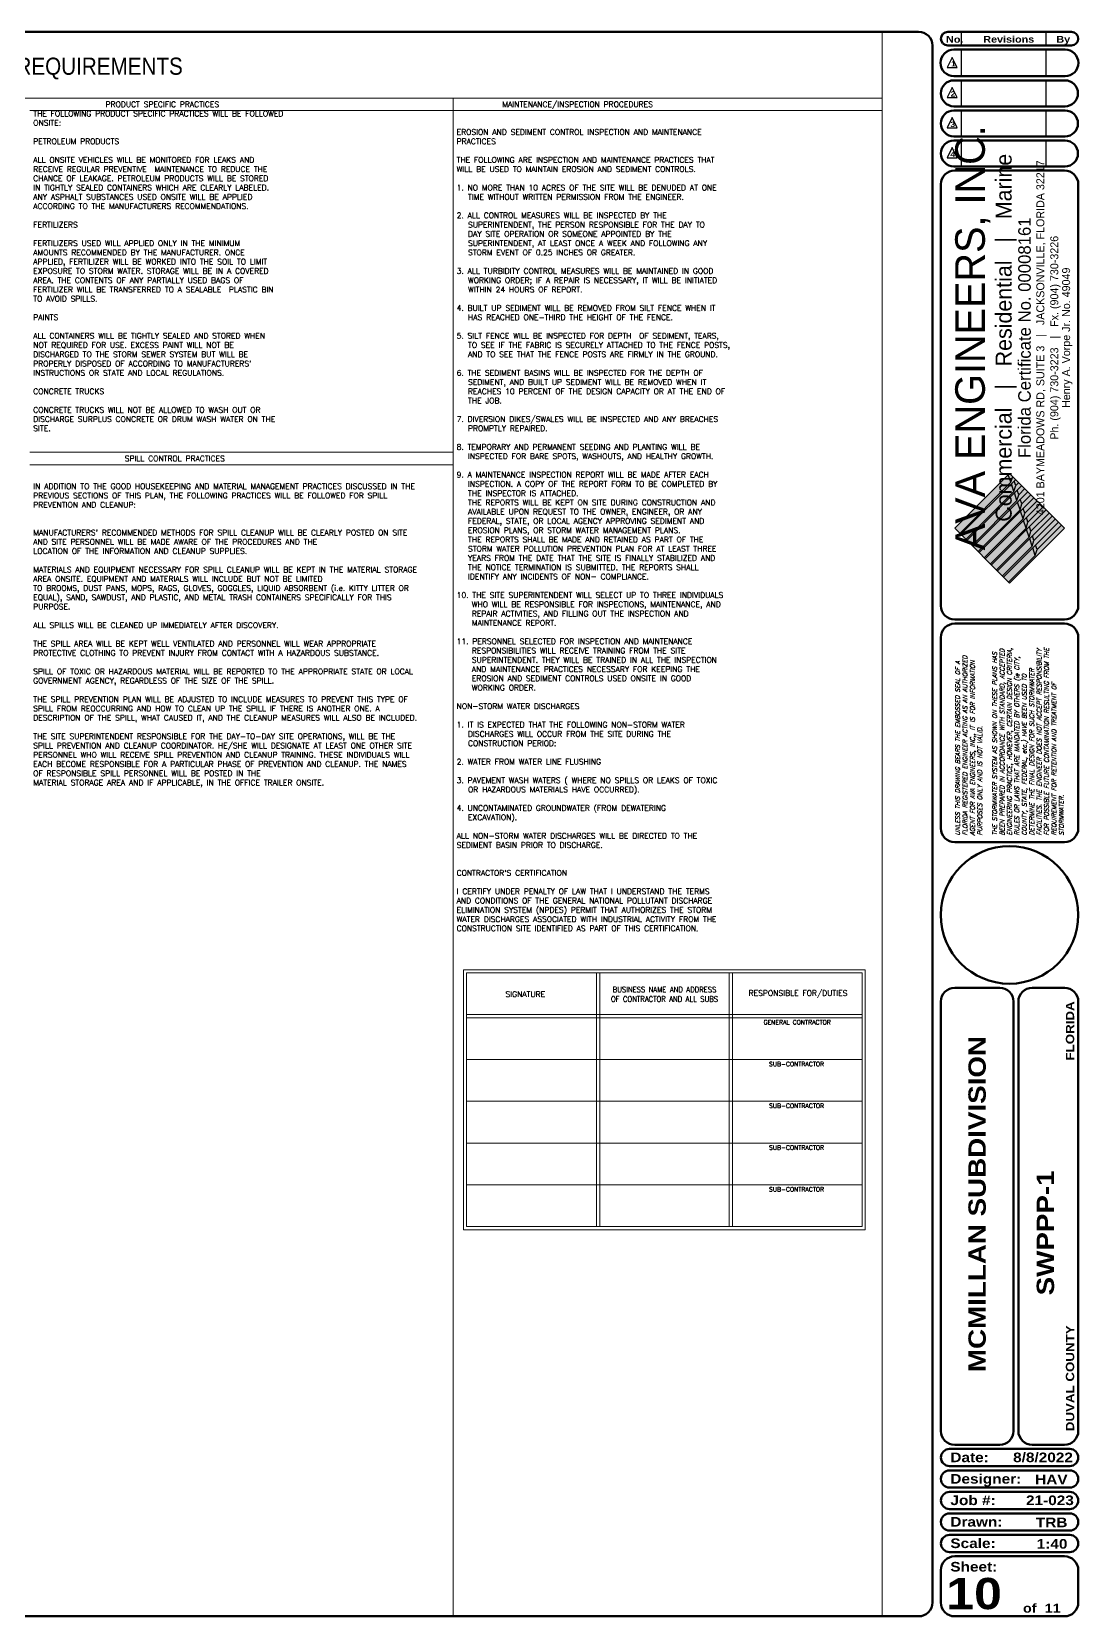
# Paper-space layout 'SWPPP-1' of a CAD drawing. Header units: feet, sheet in inches. Extents: x -1.1 to 33.8, y 0.1 to 22.9.
# Drawn here: x 18.73 to 33.81, y 0.13 to 22.95 of the extents above; entities that cross this region are included whole.
import ezdxf
from ezdxf.enums import TextEntityAlignment as Align

# ---------------------------------------------------------------- set-up
doc = ezdxf.new("R2010")
doc.units = ezdxf.units.FT
doc.header["$MEASUREMENT"] = 0
doc.layers.add('Border', color=118, linetype='Continuous', lineweight=70)
doc.layers.add('TBLK', color=7, linetype='Continuous')
doc.styles.add('AVA LOGO', font='')
doc.styles.add('L30', font='simplex.shx', dxfattribs={"oblique": 15, "height": 6})
doc.styles.add('PREVENT', font='SIMPLEX.shx', dxfattribs={"height": 0.08})
doc.styles.add('ROMAND', font='ariblk.ttf')
doc.styles.add('TB-LD', font='tb-ld.shx')
doc.styles.get('AVA LOGO').set_extended_font_data('Agency FB')

# ---------------------------------------------------------------- blocks, each defined once
blk = doc.blocks.new('A$Ca8f96253')
h = blk.add_hatch(color=8)
h.paths.add_polyline_path([(34.662, 4.305), (34.618, 4.348), (34.289, 4.019), (34.311, 3.953)])
h.paths.add_polyline_path([(34.245, 4.151), (34.267, 4.085), (34.574, 4.392), (34.53, 4.436)])
h.paths.add_polyline_path([(34.486, 4.48), (34.443, 4.524), (34.201, 4.283), (34.223, 4.217)])
h.paths.add_polyline_path([(34.399, 4.568), (34.355, 4.612), (34.157, 4.414), (34.179, 4.348)])
h.paths.add_polyline_path([(34.311, 4.656), (34.267, 4.7), (34.113, 4.546), (34.135, 4.48)])
h.paths.add_polyline_path([(34.223, 4.743), (34.179, 4.787), (34.07, 4.678), (34.091, 4.612)])
h.paths.add_polyline_path([(34.135, 4.831), (34.091, 4.875), (34.026, 4.809), (34.048, 4.743)])
h.paths.add_polyline_path([(34.004, 4.963), (33.982, 4.941), (34.004, 4.875), (34.048, 4.919)])
h.paths.add_polyline_path([(33.828, 3.558), (33.901, 3.485), (34.285, 3.869), (34.249, 3.979)])
h.paths.add_polyline_path([(33.74, 3.646), (33.813, 3.573), (34.241, 4.001), (34.205, 4.11)])
h.paths.add_polyline_path([(34.197, 4.132), (34.161, 4.242), (33.653, 3.734), (33.726, 3.661)])
h.paths.add_polyline_path([(34.153, 4.264), (34.117, 4.374), (33.565, 3.822), (33.638, 3.749)])
h.paths.add_polyline_path([(34.11, 4.396), (34.073, 4.505), (33.477, 3.91), (33.55, 3.836)])
h.paths.add_polyline_path([(33.389, 3.997), (33.462, 3.924), (34.066, 4.527), (34.029, 4.637)])
h.paths.add_polyline_path([(33.301, 4.085), (33.375, 4.012), (34.022, 4.659), (33.985, 4.769)])
h.paths.add_polyline_path([(33.978, 4.791), (33.941, 4.901), (33.214, 4.173), (33.287, 4.1)])
h.paths.add_polyline_path([(33.126, 4.261), (33.199, 4.187), (33.934, 4.922), (33.897, 5.032)])
h = blk.add_hatch(color=9)
h.paths.add_polyline_path([(34.285, 3.869), (34.311, 3.953), (34.289, 4.019), (34.249, 3.979)])
h.paths.add_polyline_path([(34.245, 4.151), (34.205, 4.11), (34.241, 4.001), (34.267, 4.085)])
h.paths.add_polyline_path([(34.201, 4.283), (34.161, 4.242), (34.197, 4.132), (34.223, 4.217)])
h.paths.add_polyline_path([(34.179, 4.348), (34.157, 4.414), (34.117, 4.374), (34.153, 4.264)])
h.paths.add_polyline_path([(34.113, 4.546), (34.073, 4.505), (34.11, 4.396), (34.135, 4.48)])
h.paths.add_polyline_path([(34.066, 4.527), (34.091, 4.612), (34.07, 4.678), (34.029, 4.637)])
h.paths.add_polyline_path([(34.026, 4.809), (33.985, 4.769), (34.022, 4.659), (34.048, 4.743)])
h.paths.add_polyline_path([(34.004, 4.875), (33.982, 4.941), (33.941, 4.901), (33.978, 4.791)])
h.paths.add_polyline_path([(33.96, 5.007), (33.916, 5.051), (33.897, 5.032), (33.934, 4.922)])
h = blk.add_hatch(color=255)
h.paths.add_polyline_path([(34.311, 3.953), (34.285, 3.869), (33.901, 3.485), (33.916, 3.471), (34.706, 4.261), (34.662, 4.305)])
h.paths.add_polyline_path([(34.618, 4.348), (34.574, 4.392), (34.267, 4.085), (34.241, 4.001), (33.813, 3.573), (33.828, 3.558)])
h.paths.add_polyline_path([(34.197, 4.132), (33.726, 3.661), (33.74, 3.646), (34.53, 4.436), (34.486, 4.48), (34.223, 4.217)])
h.paths.add_polyline_path([(34.179, 4.348), (34.153, 4.264), (33.638, 3.749), (33.653, 3.734), (34.443, 4.524), (34.399, 4.568)])
h.paths.add_polyline_path([(34.11, 4.396), (33.55, 3.836), (33.565, 3.822), (34.355, 4.612), (34.311, 4.656), (34.135, 4.48)])
h.paths.add_polyline_path([(34.066, 4.527), (33.462, 3.924), (33.477, 3.91), (34.267, 4.7), (34.223, 4.743), (34.091, 4.612)])
h.paths.add_polyline_path([(34.048, 4.743), (34.022, 4.659), (33.375, 4.012), (33.389, 3.997), (34.179, 4.787), (34.135, 4.831)])
h.paths.add_polyline_path([(34.091, 4.875), (34.048, 4.919), (34.004, 4.875), (33.978, 4.791), (33.287, 4.1), (33.301, 4.085)])
h.paths.add_polyline_path([(33.934, 4.922), (33.199, 4.187), (33.214, 4.173), (34.004, 4.963), (33.96, 5.007)])
for p, q in [((33.224, 11.213), (33.224, 11.41)), ((34.442, 11.213), (34.442, 11.41)), ((33.088, 11.041), (33.015, 10.895)), ((33.16, 10.895), (33.088, 11.041)), ((33.224, 10.77), (33.224, 11.154)), ((34.442, 10.77), (34.442, 11.154)), ((33.015, 10.895), (33.16, 10.895)), ((33.088, 10.608), (33.015, 10.462)), ((33.16, 10.462), (33.088, 10.608)), ((33.224, 10.337), (33.224, 10.711)), ((34.442, 10.337), (34.442, 10.711)), ((33.015, 10.462), (33.16, 10.462)), ((33.224, 9.904), (33.224, 10.278)), ((34.442, 9.904), (34.442, 10.278)), ((33.088, 10.175), (33.015, 10.029)), ((33.16, 10.029), (33.088, 10.175)), ((33.015, 10.029), (33.16, 10.029)), ((33.224, 9.472), (33.224, 9.845)), ((34.442, 9.472), (34.442, 9.844)), ((33.088, 9.742), (33.015, 9.596)), ((33.015, 9.596), (33.16, 9.596)), ((33.16, 9.596), (33.088, 9.742)), ((33.126, 4.261), (33.916, 5.051)), ((33.934, 4.922), (33.897, 5.032)), ((34.706, 4.261), (33.916, 5.051)), ((33.214, 4.173), (34.004, 4.963)), ((33.301, 4.085), (34.091, 4.875)), ((33.978, 4.791), (33.941, 4.901)), ((34.004, 4.875), (33.982, 4.941)), ((34.048, 4.743), (34.026, 4.809)), ((33.389, 3.997), (34.179, 4.787)), ((33.477, 3.91), (34.267, 4.7)), ((33.565, 3.822), (34.355, 4.612)), ((34.022, 4.659), (33.985, 4.769)), ((34.066, 4.527), (34.029, 4.637)), ((34.091, 4.612), (34.07, 4.678)), ((33.653, 3.734), (34.443, 4.524)), ((33.74, 3.646), (34.53, 4.436)), ((33.828, 3.558), (34.618, 4.348)), ((34.11, 4.396), (34.073, 4.505)), ((34.135, 4.48), (34.113, 4.546)), ((34.153, 4.264), (34.117, 4.374)), ((34.179, 4.348), (34.157, 4.414)), ((33.916, 3.471), (33.126, 4.261)), ((33.916, 3.471), (34.706, 4.261)), ((34.197, 4.132), (34.161, 4.242)), ((34.223, 4.217), (34.201, 4.283)), ((34.241, 4.001), (34.205, 4.11)), ((34.267, 4.085), (34.245, 4.151)), ((34.285, 3.869), (34.249, 3.979)), ((34.311, 3.953), (34.289, 4.019))]:
    blk.add_line(p, q)
for points in [[(33.199, 4.187), (33.934, 4.922), (33.96, 5.007)], [(33.287, 4.1), (33.978, 4.791), (34.004, 4.875), (34.048, 4.919)], [(33.375, 4.012), (34.022, 4.659), (34.048, 4.743), (34.135, 4.831)], [(33.462, 3.924), (34.066, 4.527), (34.091, 4.612), (34.223, 4.743)], [(33.55, 3.836), (34.11, 4.396), (34.135, 4.48), (34.311, 4.656)], [(33.638, 3.749), (34.153, 4.264), (34.179, 4.348), (34.399, 4.568)], [(33.726, 3.661), (34.197, 4.132), (34.223, 4.217), (34.486, 4.48)], [(33.813, 3.573), (34.241, 4.001), (34.267, 4.085), (34.574, 4.392)], [(33.901, 3.485), (34.285, 3.869), (34.311, 3.953), (34.662, 4.305)]]:
    blk.add_lwpolyline(points)
at = {"const_width": 0.05}
blk.add_lwpolyline([(-0.025, 0, 1), (0.025, 0, 1)], format="xyb", close=True, dxfattribs=at)
at = {"layer": 'Border'}
for points in [[(32.803, 11.212), (32.803, -11.212, -0.414214), (32.605, -11.41), (1.498, -11.41, -0.414214), (1.3, -11.212), (1.3, 11.212, -0.414214), (1.498, 11.41), (32.605, 11.41, -0.414214)], [(33.025, 11.213, -1), (33.025, 11.41), (34.807, 11.41, -1), (34.807, 11.213)], [(33.113, 10.77), (34.714, 10.77, 1), (34.714, 11.154), (33.113, 11.154, 1)], [(33.113, 10.711, 1), (33.113, 10.337), (34.714, 10.337, 1), (34.714, 10.711)], [(33.113, 10.278, 1), (33.113, 9.904), (34.714, 9.904, 1), (34.714, 10.278)], [(34.714, 9.845), (33.113, 9.845, 1), (33.113, 9.472), (34.714, 9.472, 1)], [(32.926, 9.214, -0.414214), (33.124, 9.412), (34.708, 9.412, -0.414214), (34.905, 9.214), (34.905, 3.145, -0.414214), (34.708, 2.947), (33.124, 2.947, -0.414214), (32.926, 3.145)], [(33.124, -0.259, -0.414214), (32.926, -0.061), (32.926, 2.689, -0.414214), (33.124, 2.887), (34.708, 2.887, -0.414214), (34.905, 2.689), (34.905, -0.061, -0.414214), (34.708, -0.259)], [(33.971, -8.741), (33.971, -2.555, 0.414214), (33.773, -2.357), (33.124, -2.357, 0.414214), (32.926, -2.555), (32.926, -8.741, 0.414214), (33.124, -8.939), (33.773, -8.939, 0.414214)], [(34.24, -2.357, 0.414214), (34.042, -2.555), (34.042, -8.741, 0.414214), (34.24, -8.939), (34.708, -8.939, 0.414214), (34.905, -8.741), (34.905, -2.555, 0.414214), (34.708, -2.357)], [(34.781, -9.247, 1), (34.781, -8.999), (33.05, -8.999, 1), (33.05, -9.247)], [(34.781, -9.556, 1), (34.781, -9.308), (33.05, -9.308, 1), (33.05, -9.556)], [(34.781, -9.866, 1), (34.781, -9.618), (33.05, -9.618, 1), (33.05, -9.866)], [(34.781, -10.175, 1), (34.781, -9.928), (33.05, -9.928, 1), (33.05, -10.175)], [(33.05, -10.484, -1), (33.05, -10.237), (34.781, -10.237, -1), (34.781, -10.484)], [(34.905, -10.744, 0.414214), (34.708, -10.546), (33.124, -10.546, 0.414214), (32.926, -10.744), (32.926, -11.212, 0.414214), (33.124, -11.41), (34.708, -11.41, 0.414214), (34.905, -11.212)]]:
    blk.add_lwpolyline(points, format="xyb", close=True, dxfattribs=at)
blk.add_circle((33.913, -1.309), 0.99, dxfattribs=at)
at = {"style": 'ROMAND'}
for s, height, p in [('No.', 0.0972, (33, 11.253)), ('Revisions', 0.0972, (33.536, 11.254)), ('By', 0.0972, (34.589, 11.254)), ('1', 0.0777, (33.073, 10.911)), ('2', 0.0777, (33.065, 10.477)), ('3', 0.0777, (33.062, 10.039)), ('4', 0.0777, (33.062, 9.606)), ('Date:', 0.1385, (33.062, -9.19)), ('Designer:', 0.1385, (33.062, -9.499)), ('Job #:', 0.1385, (33.063, -9.808)), ('Drawn:', 0.1385, (33.062, -10.118)), ('Scale:', 0.1385, (33.062, -10.427)), ('Sheet:', 0.1385, (33.061, -10.765)), ('of', 0.1286, (34.109, -11.357)), ('11', 0.1286, (34.422, -11.357))]:
    blk.add_text(s, height=height, dxfattribs=at).set_placement(p)
at = {"style": 'AVA LOGO'}
for s, height, p in [('AVA ENGINEERS, INC.', 0.4268, (33.559, 7.004)), ('Commercial   |   Residential   |   Marine', 0.23047, (33.945, 7.004)), ('4201 BAYMEADOWS RD, SUITE 3   |   JACKSONVILLE, FLORIDA 32217', 0.11524, (34.416, 7.004)), ('Florida Certificate No. 00008161', 0.18, (34.22, 7.004)), ('Ph. (904) 730-3223   |   Fx. (904) 730-3226', 0.11524, (34.617, 7.004)), ('Henry A. Vorpe Jr. No. 49049', 0.11524, (34.787, 7.004))]:
    blk.add_text(s, height=height, rotation=90, dxfattribs=at).set_placement(p, align=Align.CENTER)
at = {"style": 'ROMAND'}
blk.add_text('FLORIDA', height=0.12, rotation=90, dxfattribs=at).set_placement((34.846, -2.553), align=Align.RIGHT)
for s, height, p in [('MCMILLAN SUBDIVISION', 0.25, (33.572, -7.893)), ('DUVAL COUNTY', 0.12, (34.846, -8.744))]:
    blk.add_text(s, height=height, rotation=90, dxfattribs=at).set_placement(p)
for s, p in [('8/8/2022', (34.828, -9.19)), ('HAV', (34.751, -9.508)), ('21-023', (34.841, -9.808)), ('TRB', (34.749, -10.127)), ('1:40', (34.749, -10.436))]:
    blk.add_text(s, height=0.1385, dxfattribs=at).set_placement(p, align=Align.RIGHT)
at = {"insert": (33.134, -0.165), "char_height": 0.065, "attachment_point": 1, "rotation": 90, "line_spacing_factor": 0.985714, "style": 'L30'}
blk.add_mtext_dynamic_manual_height_columns('UNLESS THIS DRAWING BEARS THE EMBOSSED SEAL OF A FLORIDA REGISTERED ENGINEER ACTING AS AN AUTHORIZED AGENT FOR AVA ENGINEERS, INC,, IT IS FOR INFORMATION PURPOSES ONLY AND IS NOT VALID.\\P\\PTHE STORMWATER SYSTEM AS SHOWN ON THESE PLANS HAS BEEN PREPARED IN ACCORDANCE WITH STANDARD, ACCEPTED ENGINEERING PRACTICE, HOWEVER, CERTAIN DESIGN CRITERIA, RULES OR LAWS THAT ARE MANDATED BY OTHERS (ie CITY, COUNTY, STATE, FEDERAL, etc.) HAVE BEEN USED TO DETERMINE THE FINAL DESIGN FOR SUCH STORMWATER FACILITIES. THE ENGINEER DOES NOT ACCEPT RESPONSIBILITY FOR POSSIBLE FUTURE CONTAMINATION RESULTING FROM THE REQUIREMENT FOR RETENTION AND TREATMENT OF STORMWATER.', width=2.97366, gutter_width=30, heights=[210.531], dxfattribs=at)

psp = doc.layouts.new('SWPPP-1')

# ---------------------------------------------------------------- linework, layer by layer
at = {"layer": 'TBLK', "lineweight": 0}
for p, q in [((30.985, 22.948), (30.985, 0.128)), ((0.405, 21.992), (30.985, 21.992)), ((24.805, 21.992), (24.805, 0.128)), ((18.705, 21.812), (30.985, 21.812)), ((18.705, 16.89), (24.805, 16.89)), ((18.705, 16.71), (24.805, 16.71)), ((24.953, 5.694), (24.953, 9.439)), ((24.953, 9.439), (30.741, 9.439)), ((24.998, 5.738), (24.998, 9.394)), ((24.998, 9.394), (30.696, 9.394)), ((26.871, 5.738), (26.871, 9.394)), ((26.916, 5.738), (26.916, 9.394)), ((28.784, 5.738), (28.784, 9.394)), ((28.828, 5.738), (28.828, 9.394)), ((30.696, 5.738), (30.696, 9.394)), ((30.741, 5.694), (30.741, 9.439)), ((24.998, 8.792), (30.696, 8.792)), ((25.004, 8.747), (30.696, 8.747)), ((25.004, 8.145), (30.696, 8.145)), ((25.004, 7.544), (30.696, 7.544)), ((25.004, 6.942), (30.696, 6.942)), ((25.004, 6.34), (30.696, 6.34)), ((24.998, 5.738), (30.696, 5.738)), ((24.953, 5.694), (30.741, 5.694))]:
    psp.add_line(p, q, dxfattribs=at)

# ---------------------------------------------------------------- block references
at = {"layer": 'TBLK'}
psp.add_blockref('A$Ca8f96253', (-1.093, 11.536), dxfattribs=at)

# ---------------------------------------------------------------- texts
at = {"lineweight": 0, "style": 'ROMAND'}
psp.add_text('SWPPP-1', height=0.25, rotation=90, dxfattribs=at).set_placement((33.338, 5.648), align=Align.MIDDLE)
at = {"style": 'ROMAND'}
psp.add_text('10', height=0.45, dxfattribs=at).set_placement((32.311, 0.229), align=Align.CENTER)
at = {"layer": 'TBLK', "lineweight": 0, "style": 'TB-LD', "width": 0.9}
psp.add_text("CONTRACTOR'S REQUIREMENTS", height=0.24715, dxfattribs=at).set_placement((18.493, 22.419), align=Align.MIDDLE)
at = {"layer": 'TBLK', "lineweight": 0, "style": 'PREVENT', "width": 0.9}
for s, p in [('BUSINESS NAME AND ADDRESS', (27.85, 9.113)), ('OF CONTRACTOR AND ALL SUBS', (27.85, 8.976))]:
    psp.add_text(s, height=0.08, dxfattribs=at).set_placement(p, align=Align.CENTER)
at = {"layer": 'TBLK', "lineweight": 0, "style": 'PREVENT'}
for s, height, p in [('RESPONSIBLE FOR/DUTIES', 0.08, (29.774, 9.062)), ('SIGNATURE', 0.08, (25.845, 9.046)), ('GENERAL CONTRACTOR', 0.064, (29.762, 8.65)), ('SUB-CONTRACTOR', 0.064, (29.753, 8.048)), ('SUB-CONTRACTOR', 0.064, (29.753, 7.447)), ('SUB-CONTRACTOR', 0.064, (29.753, 6.845)), ('SUB-CONTRACTOR', 0.064, (29.753, 6.243))]:
    psp.add_text(s, height=height, dxfattribs=at).set_placement(p, align=Align.CENTER)
at = {"layer": 'TBLK', "lineweight": 0, "char_height": 0.08, "width": 6, "attachment_point": 1, "style": 'PREVENT'}
for s, insert in [("                   PRODUCT SPECIFIC PRACTICES\\PTHE FOLLOWING PRODUCT SPECIFIC PRACTICES WILL BE FOLLOWED \\PONSITE:\\P\\PPETROLEUM PRODUCTS\\P   \\PALL ONSITE VEHICLES WILL BE MONITORED FOR LEAKS AND \\PRECEIVE REGULAR PREVENTIVE  MAINTENANCE TO REDUCE THE \\PCHANCE OF LEAKAGE. PETROLEUM PRODUCTS WILL BE STORED \\PIN TIGHTLY SEALED CONTAINERS WHICH ARE CLEARLY LABELED. \\PANY ASPHALT SUBSTANCES USED ONSITE WILL BE APPLIED \\PACCORDING TO THE MANUFACTURERS RECOMMENDATIONS.\\P\\PFERTILIZERS\\P\\PFERTILIZERS USED WILL APPLIED ONLY IN THE MINIMUM \\PAMOUNTS RECOMMENDED BY THE MANUFACTURER. ONCE \\PAPPLIED, FERTILIZER WILL BE WORKED INTO THE SOIL TO LIMIT \\PEXPOSURE TO STORM WATER. STORAGE WILL BE IN A COVERED \\PAREA. THE CONTENTS OF ANY PARTIALLY USED BAGS OF \\PFERTILIZER WILL BE TRANSFERRED TO A SEALABLE  PLASTIC BIN \\PTO AVOID SPILLS.\\P\\PPAINTS\\P\\PALL CONTAINERS WILL BE TIGHTLY SEALED AND STORED WHEN \\PNOT REQUIRED FOR USE. EXCESS PAINT WILL NOT BE \\PDISCHARGED TO THE STORM SEWER SYSTEM BUT WILL BE \\PPROPERLY DISPOSED OF ACCORDING TO MANUFACTURERS' \\PINSTRUCTIONS OR STATE AND LOCAL REGULATIONS. \\P\\PCONCRETE TRUCKS\\P\\PCONCRETE TRUCKS WILL NOT BE ALLOWED TO WASH OUT OR \\PDISCHARGE SURPLUS CONCRETE OR DRUM WASH WATER ON THE \\PSITE.", (18.755, 21.942)), ("            MAINTENANCE/INSPECTION PROCEDURES\\P\\P\\PEROSION AND SEDIMENT CONTROL INSPECTION AND MAINTENANCE \\PPRACTICES\\P\\PTHE FOLLOWING ARE INSPECTION AND MAINTENANCE PRACTICES THAT \\PWILL BE USED TO MAINTAIN EROSION AND SEDIMENT CONTROLS.\\P\\P1. NO MORE THAN 10 ACRES OF THE SITE WILL BE DENUDED AT ONE \\P   TIME WITHOUT WRITTEN PERMISSION FROM THE ENGINEER.  \\P\\P2. ALL CONTROL MEASURES WILL BE INSPECTED BY THE  \\P   SUPERINTENDENT, THE PERSON RESPONSIBLE FOR THE DAY TO\\P   DAY SITE OPERATION OR SOMEONE APPOINTED BY THE \\P   SUPERINTENDENT, AT LEAST ONCE A WEEK AND FOLLOWING ANY\\P   STORM EVENT OF 0.25 INCHES OR GREATER. \\P\\P3. ALL TURBIDITY CONTROL MEASURES WILL BE MAINTAINED IN GOOD \\P   WORKING ORDER; IF A REPAIR IS NECESSARY, IT WILL BE INITIATED\\P   WITHIN 24 HOURS OF REPORT.\\P\\P4. BUILT UP SEDIMENT WILL BE REMOVED FROM SILT FENCE WHEN IT \\P   HAS REACHED ONE-THIRD THE HEIGHT OF THE FENCE.\\P\\P5. SILT FENCE WILL BE INSPECTED FOR DEPTH  OF SEDIMENT, TEARS,\\P   TO SEE IF THE FABRIC IS SECURELY ATTACHED TO THE FENCE POSTS,\\P   AND TO SEE THAT THE FENCE POSTS ARE FIRMLY IN THE GROUND.\\P\\P6. THE SEDIMENT BASINS WILL BE INSPECTED FOR THE DEPTH OF\\P   SEDIMENT, AND BUILT UP SEDIMENT WILL BE REMOVED WHEN IT \\P   REACHES 10 PERCENT OF THE DESIGN CAPACITY OR AT THE END OF \\P   THE JOB.\\P\\P7. DIVERSION DIKES/SWALES WILL BE INSPECTED AND ANY BREACHES \\P   PROMPTLY REPAIRED.\\P\\P8. TEMPORARY AND PERMANENT SEEDING AND PLANTING WILL BE\\P   INSPECTED FOR BARE SPOTS, WASHOUTS, AND HEALTHY GROWTH.\\P\\P9. A MAINTENANCE INSPECTION REPORT WILL BE MADE AFTER EACH \\P   INSPECTION. A COPY OF THE REPORT FORM TO BE COMPLETED BY \\P   THE INSPECTOR IS ATTACHED.\\P   THE REPORTS WILL BE KEPT ON SITE DURING CONSTRUCTION AND \\P   AVAILABLE UPON REQUEST TO THE OWNER, ENGINEER, OR ANY  \\P   FEDERAL, STATE, OR LOCAL AGENCY APPROVING SEDIMENT AND \\P   EROSION PLANS, OR STORM WATER MANAGEMENT PLANS.\\P   THE REPORTS SHALL BE MADE AND RETAINED AS PART OF THE \\P   STORM WATER POLLUTION PREVENTION PLAN FOR AT LEAST THREE\\P   YEARS FROM THE DATE THAT THE SITE IS FINALLY STABILIZED AND\\P   THE NOTICE TERMINATION IS SUBMITTED. THE REPORTS SHALL \\P   IDENTIFY ANY INCIDENTS OF NON- COMPLIANCE.\\P\\P10. THE SITE SUPERINTENDENT WILL SELECT UP TO THREE INDIVIDUALS\\P    WHO WILL BE RESPONSIBLE FOR INSPECTIONS, MAINTENANCE, AND\\P    REPAIR ACTIVITIES, AND FILLING OUT THE INSPECTION AND \\P    MAINTENANCE REPORT.\\P\\P11. PERSONNEL SELECTED FOR INSPECTION AND MAINTENANCE\\P    RESPONSIBILITIES WILL RECEIVE TRAINING FROM THE SITE\\P    SUPERINTENDENT. THEY WILL BE TRAINED IN ALL THE INSPECTION\\P    AND MAINTENANCE PRACTICES NECESSARY FOR KEEPING THE \\P    EROSION AND SEDIMENT CONTROLS USED ONSITE IN GOOD \\P    WORKING ORDER.\\P\\PNON-STORM WATER DISCHARGES\\P\\P1. IT IS EXPECTED THAT THE FOLLOWING NON-STORM WATER \\P   DISCHARGES WILL OCCUR FROM THE SITE DURING THE \\P   CONSTRUCTION PERIOD:\\P\\P2. WATER FROM WATER LINE FLUSHING\\P\\P3. PAVEMENT WASH WATERS ( WHERE NO SPILLS OR LEAKS OF TOXIC\\P   OR HAZARDOUS MATERIALS HAVE OCCURRED). \\P\\P4. UNCONTAMINATED GROUNDWATER (FROM DEWATERING  \\P   EXCAVATION).\\P\\PALL NON-STORM WATER DISCHARGES WILL BE DIRECTED TO THE \\PSEDIMENT BASIN PRIOR TO DISCHARGE.\\P\\P\\PCONTRACTOR'S CERTIFICATION\\P\\PI CERTIFY UNDER PENALTY OF LAW THAT I UNDERSTAND THE TERMS \\PAND CONDITIONS OF THE GENERAL NATIONAL POLLUTANT DISCHARGE \\PELIMINATION SYSTEM (NPDES) PERMIT THAT AUTHORIZES THE STORM \\PWATER DISCHARGES ASSOCIATED WITH INDUSTRIAL ACTIVITY FROM THE \\PCONSTRUCTION SITE IDENTIFIED AS PART OF THIS CERTIFICATION.", (24.855, 21.942)), ("                        SPILL CONTROL PRACTICES\\P\\P\\PIN ADDITION TO THE GOOD HOUSEKEEPING AND MATERIAL MANAGEMENT PRACTICES DISCUSSED IN THE PREVIOUS SECTIONS OF THIS PLAN, THE FOLLOWING PRACTICES WILL BE FOLLOWED FOR SPILL PREVENTION AND CLEANUP:\\P\\P      \\PMANUFACTURERS' RECOMMENDED METHODS FOR SPILL CLEANUP WILL BE CLEARLY POSTED ON SITE AND SITE PERSONNEL WILL BE MADE AWARE OF THE PROCEDURES AND THE \\PLOCATION OF THE INFORMATION AND CLEANUP SUPPLIES. \\P\\PMATERIALS AND EQUIPMENT NECESSARY FOR SPILL CLEANUP WILL BE KEPT IN THE MATERIAL STORAGE AREA ONSITE. EQUIPMENT AND MATERIALS WILL INCLUDE BUT NOT BE LIMITED \\PTO BROOMS, DUST PANS, MOPS, RAGS, GLOVES, GOGGLES, LIQUID ABSORBENT (i.e. KITTY LITTER OR EQUAL), SAND, SAWDUST, AND PLASTIC, AND METAL TRASH CONTAINERS SPECIFICALLY FOR THIS PURPOSE. \\P\\PALL SPILLS WILL BE CLEANED UP IMMEDIATELY AFTER DISCOVERY. \\P\\PTHE SPILL AREA WILL BE KEPT WELL VENTILATED AND PERSONNEL WILL WEAR APPROPRIATE PROTECTIVE CLOTHING TO PREVENT INJURY FROM CONTACT WITH A HAZARDOUS SUBSTANCE.\\P\\PSPILL OF TOXIC OR HAZARDOUS MATERIAL WILL BE REPORTED TO THE APPROPRIATE STATE OR LOCAL GOVERNMENT AGENCY, REGARDLESS OF THE SIZE OF THE SPILL.\\P\\PTHE SPILL PREVENTION PLAN WILL BE ADJUSTED TO INCLUDE MEASURES TO PREVENT THIS TYPE OF SPILL FROM REOCCURRING AND HOW TO CLEAN UP THE SPILL IF THERE IS ANOTHER ONE. A \\PDESCRIPTION OF THE SPILL, WHAT CAUSED IT, AND THE CLEANUP MEASURES WILL ALSO BE INCLUDED.\\P\\PTHE SITE SUPERINTENDENT RESPONSIBLE FOR THE DAY-TO-DAY SITE OPERATIONS, WILL BE THE SPILL PREVENTION AND CLEANUP COORDINATOR. HE/SHE WILL DESIGNATE AT LEAST ONE OTHER SITE PERSONNEL WHO WILL RECEIVE SPILL PREVENTION AND CLEANUP TRAINING. THESE INDIVIDUALS WILL EACH BECOME RESPONSIBLE FOR A PARTICULAR PHASE OF PREVENTION AND CLEANUP. THE NAMES OF RESPONSIBLE SPILL PERSONNEL WILL BE POSTED IN THE \\PMATERIAL STORAGE AREA AND IF APPLICABLE, IN THE OFFICE TRAILER ONSITE.", (18.755, 16.841))]:
    psp.add_mtext(s, dxfattribs=dict(at, insert=insert))

doc.saveas('drawing.dxf')
